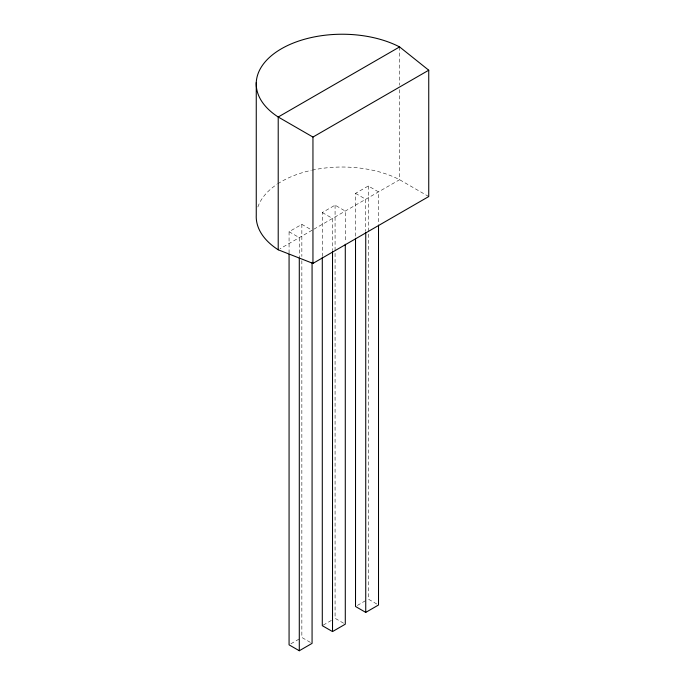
<?xml version="1.0" encoding="UTF-8"?>
<svg xmlns="http://www.w3.org/2000/svg" width="685" height="685" viewBox="0 0 685 685"><rect width="100%" height="100%" fill="white"/><g stroke="black" fill="none" stroke-linecap="round" stroke-linejoin="round"><path stroke-width="0.51" stroke-dasharray="3.42 2.57" d="M289.07 253.125L289.07 231.718L301.854 224.346L312.069 230.246L280.045 248.741M322.292 256.421L322.292 212.538L335.076 205.166L345.291 211.066L345.291 242.105M355.515 236.171L355.515 193.358L368.299 185.986L378.514 191.886L378.514 223.995M313.85 229.218L399.603 179.71L399.603 89.418M290.902 643.797L300.021 638.523M323.209 625.14L333.244 619.343M357.339 605.437L366.466 600.163M428.741 196.552L399.603 179.71A85.959 49.628 0 0 0 312.274 170.128M355.515 193.358L365.739 199.266L365.739 231.367M322.292 212.538L332.516 218.446L332.516 250.556M289.07 231.718L299.294 237.626L299.294 256.892M376.81 604.024L368.299 599.11L368.299 233.08M343.587 623.204L335.076 618.29L335.076 252.26M310.373 642.393L301.854 637.47L301.854 260.737M399.603 46.922L399.603 85.171M368.299 185.986L368.299 232.009M335.076 205.166L335.076 251.19M301.854 224.346L301.854 256.455M257.868 206.998A85.959 49.628 0 0 1 276.808 184.428M277.708 183.837A85.959 49.628 0 0 1 311.255 170.351"/><path stroke-width="1.03" d="M399.603 46.922L278.213 117.007L278.213 249.794L312.951 263.4L428.741 196.552L428.741 70.212L399.603 46.922A85.959 49.628 0 0 0 281.407 48.772A85.959 49.628 0 0 0 278.213 117.007L312.951 137.06L312.951 263.4M312.951 137.06L428.741 70.212M289.07 254.195L289.07 644.85L299.294 650.75L312.069 643.369L312.069 262.355M322.292 257.492L322.292 625.67L332.516 631.57L345.291 624.189L345.291 244.245M355.515 238.311L355.515 606.49L365.739 612.39L378.514 605.009L378.514 225.065M365.739 232.438L365.739 612.39M332.516 251.626L332.516 631.57M299.294 257.962L299.294 650.75M256.258 82.517L256.258 215.313A85.959 49.628 0 0 0 278.213 249.794"/></g></svg>
